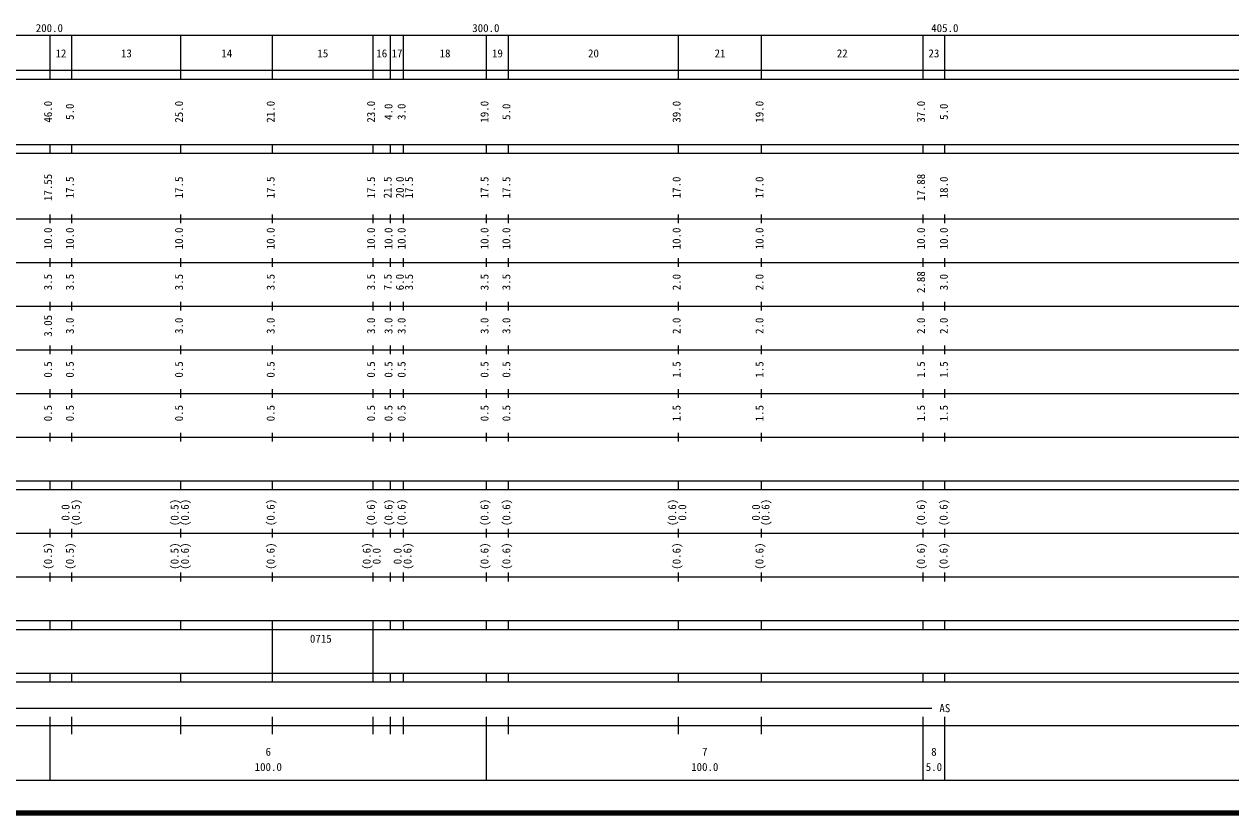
# Model space of a CAD drawing. Units: millimetres on the paper, enlarged 1000 times. Extents: x 40000 to 680000, y 20000 to 380000.
# Drawn here: x 262067 to 538531, y 20000 to 200558 of the extents above; entities that cross this region are included whole.
import ezdxf
from ezdxf.enums import TextEntityAlignment as Align

# ---------------------------------------------------------------- set-up
doc = ezdxf.new("R2010")
doc.units = ezdxf.units.MM
doc.header["$LTSCALE"] = 1000
doc.layers.add('M-TTL', color=2, linetype='Continuous', lineweight=140)
doc.layers.add('M-TTL-BAND', color=7, linetype='Continuous', lineweight=13)
doc.styles.add('ＭＳ ゴシック', font='')
doc.styles.get('ＭＳ ゴシック').set_extended_font_data('MS Gothic')

msp = doc.modelspace()

# ---------------------------------------------------------------- linework, layer by layer
at = {"layer": 'M-TTL'}
msp.add_line((40000, 20000), (680000, 20000), dxfattribs=at)
at = {"layer": 'M-TTL-BAND'}
for p, q in [((68000, 198000), (579000, 198000)), ((268000, 188000), (268000, 198000)), ((273000, 188000), (273000, 198000)), ((298000, 188000), (298000, 198000)), ((319000, 188000), (319000, 198000)), ((342000, 188000), (342000, 198000)), ((346000, 188000), (346000, 198000)), ((349000, 188000), (349000, 198000)), ((368000, 188000), (368000, 198000)), ((373000, 188000), (373000, 198000)), ((412000, 188000), (412000, 198000)), ((431000, 188000), (431000, 198000)), ((468000, 188000), (468000, 198000)), ((473000, 188000), (473000, 198000)), ((40000, 190000), (579000, 190000)), ((40000, 188000), (579000, 188000)), ((40000, 173000), (579000, 173000)), ((268000, 171000), (268000, 173000)), ((273000, 171000), (273000, 173000)), ((298000, 171000), (298000, 173000)), ((319000, 171000), (319000, 173000)), ((342000, 171000), (342000, 173000)), ((346000, 171000), (346000, 173000)), ((349000, 171000), (349000, 173000)), ((368000, 171000), (368000, 173000)), ((373000, 171000), (373000, 173000)), ((412000, 171000), (412000, 173000)), ((431000, 171000), (431000, 173000)), ((468000, 171000), (468000, 173000)), ((473000, 171000), (473000, 173000)), ((40000, 171000), (579000, 171000)), ((40000, 156000), (579000, 156000)), ((268000, 155000), (268000, 157000)), ((273000, 155000), (273000, 157000)), ((298000, 155000), (298000, 157000)), ((319000, 155000), (319000, 157000)), ((342000, 155000), (342000, 157000)), ((346000, 155000), (346000, 157000)), ((349000, 155000), (349000, 157000)), ((368000, 155000), (368000, 157000)), ((373000, 155000), (373000, 157000)), ((412000, 155000), (412000, 157000)), ((431000, 155000), (431000, 157000)), ((468000, 155000), (468000, 157000)), ((473000, 155000), (473000, 157000)), ((268000, 145000), (268000, 147000)), ((273000, 145000), (273000, 147000)), ((298000, 145000), (298000, 147000)), ((319000, 145000), (319000, 147000)), ((342000, 145000), (342000, 147000)), ((346000, 145000), (346000, 147000)), ((349000, 145000), (349000, 147000)), ((368000, 145000), (368000, 147000)), ((373000, 145000), (373000, 147000)), ((412000, 145000), (412000, 147000)), ((431000, 145000), (431000, 147000)), ((468000, 145000), (468000, 147000)), ((473000, 145000), (473000, 147000)), ((46000, 146000), (579000, 146000)), ((52000, 136000), (579000, 136000)), ((268000, 135000), (268000, 137000)), ((273000, 135000), (273000, 137000)), ((298000, 135000), (298000, 137000)), ((319000, 135000), (319000, 137000)), ((342000, 135000), (342000, 137000)), ((346000, 135000), (346000, 137000)), ((349000, 135000), (349000, 137000)), ((368000, 135000), (368000, 137000)), ((373000, 135000), (373000, 137000)), ((412000, 135000), (412000, 137000)), ((431000, 135000), (431000, 137000)), ((468000, 135000), (468000, 137000)), ((473000, 135000), (473000, 137000)), ((46000, 126000), (579000, 126000)), ((268000, 125000), (268000, 127000)), ((273000, 125000), (273000, 127000)), ((298000, 125000), (298000, 127000)), ((319000, 125000), (319000, 127000)), ((342000, 125000), (342000, 127000)), ((346000, 125000), (346000, 127000)), ((349000, 125000), (349000, 127000)), ((368000, 125000), (368000, 127000)), ((373000, 125000), (373000, 127000)), ((412000, 125000), (412000, 127000)), ((431000, 125000), (431000, 127000)), ((468000, 125000), (468000, 127000)), ((473000, 125000), (473000, 127000)), ((268000, 115000), (268000, 117000)), ((273000, 115000), (273000, 117000)), ((298000, 115000), (298000, 117000)), ((319000, 115000), (319000, 117000)), ((342000, 115000), (342000, 117000)), ((346000, 115000), (346000, 117000)), ((349000, 115000), (349000, 117000)), ((368000, 115000), (368000, 117000)), ((373000, 115000), (373000, 117000)), ((412000, 115000), (412000, 117000)), ((431000, 115000), (431000, 117000)), ((468000, 115000), (468000, 117000)), ((473000, 115000), (473000, 117000)), ((52000, 116000), (579000, 116000)), ((46000, 106000), (579000, 106000)), ((268000, 105000), (268000, 107000)), ((273000, 105000), (273000, 107000)), ((298000, 105000), (298000, 107000)), ((319000, 105000), (319000, 107000)), ((342000, 105000), (342000, 107000)), ((346000, 105000), (346000, 107000)), ((349000, 105000), (349000, 107000)), ((368000, 105000), (368000, 107000)), ((373000, 105000), (373000, 107000)), ((412000, 105000), (412000, 107000)), ((431000, 105000), (431000, 107000)), ((468000, 105000), (468000, 107000)), ((473000, 105000), (473000, 107000)), ((40000, 96000), (579000, 96000)), ((40000, 94000), (579000, 94000)), ((268000, 94000), (268000, 96000)), ((273000, 94000), (273000, 96000)), ((298000, 94000), (298000, 96000)), ((319000, 94000), (319000, 96000)), ((342000, 94000), (342000, 96000)), ((346000, 94000), (346000, 96000)), ((349000, 94000), (349000, 96000)), ((368000, 94000), (368000, 96000)), ((373000, 94000), (373000, 96000)), ((412000, 94000), (412000, 96000)), ((431000, 94000), (431000, 96000)), ((468000, 94000), (468000, 96000)), ((473000, 94000), (473000, 96000)), ((49000, 84000), (579000, 84000)), ((268000, 83000), (268000, 85000)), ((273000, 83000), (273000, 85000)), ((298000, 83000), (298000, 85000)), ((319000, 83000), (319000, 85000)), ((342000, 83000), (342000, 85000)), ((346000, 83000), (346000, 85000)), ((349000, 83000), (349000, 85000)), ((368000, 83000), (368000, 85000)), ((373000, 83000), (373000, 85000)), ((412000, 83000), (412000, 85000)), ((431000, 83000), (431000, 85000)), ((468000, 83000), (468000, 85000)), ((473000, 83000), (473000, 85000)), ((268000, 73000), (268000, 75000)), ((273000, 73000), (273000, 75000)), ((298000, 73000), (298000, 75000)), ((319000, 73000), (319000, 75000)), ((342000, 73000), (342000, 75000)), ((346000, 73000), (346000, 75000)), ((349000, 73000), (349000, 75000)), ((368000, 73000), (368000, 75000)), ((373000, 73000), (373000, 75000)), ((412000, 73000), (412000, 75000)), ((431000, 73000), (431000, 75000)), ((468000, 73000), (468000, 75000)), ((473000, 73000), (473000, 75000)), ((40000, 74000), (579000, 74000)), ((40000, 64000), (579000, 64000)), ((268000, 62000), (268000, 64000)), ((273000, 62000), (273000, 64000)), ((298000, 62000), (298000, 64000)), ((319000, 62000), (319000, 64000)), ((342000, 62000), (342000, 64000)), ((346000, 62000), (346000, 64000)), ((349000, 62000), (349000, 64000)), ((368000, 62000), (368000, 64000)), ((373000, 62000), (373000, 64000)), ((412000, 62000), (412000, 64000)), ((431000, 62000), (431000, 64000)), ((468000, 62000), (468000, 64000)), ((473000, 62000), (473000, 64000)), ((40000, 62000), (579000, 62000)), ((319000, 52000), (319000, 62000)), ((342000, 52000), (342000, 62000)), ((40000, 52000), (579000, 52000)), ((40000, 50000), (579000, 50000)), ((268000, 50000), (268000, 52000)), ((273000, 50000), (273000, 52000)), ((298000, 50000), (298000, 52000)), ((319000, 50000), (319000, 52000)), ((342000, 50000), (342000, 52000)), ((346000, 50000), (346000, 52000)), ((349000, 50000), (349000, 52000)), ((368000, 50000), (368000, 52000)), ((373000, 50000), (373000, 52000)), ((412000, 50000), (412000, 52000)), ((431000, 50000), (431000, 52000)), ((468000, 50000), (468000, 52000)), ((473000, 50000), (473000, 52000)), ((71000, 44000), (470000, 44000)), ((268000, 27500), (268000, 42000)), ((273000, 38000), (273000, 42000)), ((298000, 38000), (298000, 42000)), ((319000, 38000), (319000, 42000)), ((342000, 38000), (342000, 42000)), ((346000, 38000), (346000, 42000)), ((349000, 38000), (349000, 42000)), ((368000, 27500), (368000, 42000)), ((373000, 38000), (373000, 42000)), ((412000, 38000), (412000, 42000)), ((431000, 38000), (431000, 42000)), ((468000, 27500), (468000, 42000)), ((473000, 27500), (473000, 42000)), ((40000, 40000), (579000, 40000)), ((68000, 27500), (579000, 27500))]:
    msp.add_line(p, q, dxfattribs=at)

# ---------------------------------------------------------------- texts
at = {"layer": 'M-TTL-BAND', "style": 'ＭＳ ゴシック'}
for s, p in [('200.0', (267844, 198195)), ('300.0', (367844, 198195)), ('405.0', (473000, 198195)), ('12', (270500, 192405)), ('13', (285500, 192405)), ('14', (308500, 192405)), ('15', (330500, 192405)), ('16', (344000, 192405)), ('17', (347500, 192405)), ('18', (358500, 192405)), ('19', (370500, 192405)), ('20', (392500, 192405)), ('21', (421500, 192405)), ('22', (449500, 192405)), ('23', (470500, 192405)), ('0715', (330034, 58405)), ('AS', (473000, 42500)), ('6', (318000, 32523)), ('7', (418000, 32523)), ('8', (470500, 32523)), ('100.0', (318000, 29033)), ('100.0', (418000, 29033)), ('5.0', (470500, 29033))]:
    msp.add_text(s, height=1833, dxfattribs=at).set_placement(p, align=Align.BOTTOM_CENTER)
for s, p in [('46.0', (269000, 180500)), ('25.0', (299000, 180500)), ('21.0', (320000, 180500)), ('23.0', (343000, 180500)), ('19.0', (369000, 180500)), ('39.0', (413000, 180500)), ('19.0', (432000, 180500)), ('37.0', (469000, 180500)), ('5.0', (274000, 180500)), ('4.0', (347000, 180500)), ('3.0', (350000, 180500)), ('5.0', (374000, 180500)), ('5.0', (474235, 180500)), ('17.55', (269000, 163174)), ('17.88', (469000, 163174)), ('17.5', (274000, 163174)), ('17.5', (299000, 163174)), ('17.5', (320000, 163174)), ('17.5', (343000, 163174)), ('21.5', (346806, 163174)), ('20.0', (349605, 163174)), ('17.5', (351694, 163174)), ('17.5', (369000, 163174)), ('17.5', (374000, 163174)), ('17.0', (413000, 163174)), ('17.0', (432000, 163174)), ('18.0', (474235, 163174)), ('10.0', (269000, 151500)), ('10.0', (274000, 151500)), ('10.0', (299000, 151500)), ('10.0', (320000, 151500)), ('10.0', (343000, 151500)), ('10.0', (347000, 151500)), ('10.0', (350000, 151500)), ('10.0', (369000, 151500)), ('10.0', (374000, 151500)), ('10.0', (413000, 151500)), ('10.0', (432000, 151500)), ('10.0', (469000, 151500)), ('10.0', (474235, 151500)), ('2.88', (469000, 141500)), ('3.5', (269000, 141500)), ('3.5', (274000, 141500)), ('3.5', (299000, 141500)), ('3.5', (320000, 141500)), ('3.5', (343000, 141500)), ('7.5', (346806, 141500)), ('6.0', (349605, 141500)), ('3.5', (351694, 141500)), ('3.5', (369000, 141500)), ('3.5', (374000, 141500)), ('2.0', (413000, 141500)), ('2.0', (432000, 141500)), ('3.0', (474235, 141500)), ('3.05', (269000, 131500)), ('3.0', (274000, 131500)), ('3.0', (299000, 131500)), ('3.0', (320000, 131500)), ('3.0', (343000, 131500)), ('3.0', (347000, 131500)), ('3.0', (350000, 131500)), ('3.0', (369000, 131500)), ('3.0', (374000, 131500)), ('2.0', (413000, 131500)), ('2.0', (432000, 131500)), ('2.0', (469000, 131500)), ('2.0', (474235, 131500)), ('0.5', (269000, 121500)), ('0.5', (274000, 121500)), ('0.5', (299000, 121500)), ('0.5', (320000, 121500)), ('0.5', (343000, 121500)), ('0.5', (347000, 121500)), ('0.5', (350000, 121500)), ('0.5', (369000, 121500)), ('0.5', (374000, 121500)), ('1.5', (413000, 121500)), ('1.5', (432000, 121500)), ('1.5', (469000, 121500)), ('1.5', (474235, 121500)), ('0.5', (269000, 111500)), ('0.5', (274000, 111500)), ('0.5', (299000, 111500)), ('0.5', (320000, 111500)), ('0.5', (343000, 111500)), ('0.5', (347000, 111500)), ('0.5', (350000, 111500)), ('0.5', (369000, 111500)), ('0.5', (374000, 111500)), ('1.5', (413000, 111500)), ('1.5', (432000, 111500)), ('1.5', (469000, 111500)), ('1.5', (474235, 111500)), ('(0.5)', (275370, 88764)), ('(0.5)', (298000, 88764)), ('(0.6)', (300370, 88764)), ('(0.6)', (320000, 88764)), ('(0.6)', (343000, 88764)), ('(0.6)', (347000, 88764)), ('(0.6)', (350000, 88764)), ('(0.6)', (369000, 88764)), ('(0.6)', (374000, 88764)), ('(0.6)', (412000, 88764)), ('(0.6)', (433370, 88764)), ('(0.6)', (469000, 88764)), ('(0.6)', (474177, 88764)), ('0.0', (273000, 88764)), ('0.0', (414300, 88764)), ('0.0', (431172, 88764)), ('(0.5)', (269000, 78764)), ('(0.5)', (274000, 78764)), ('(0.5)', (298000, 78764)), ('(0.6)', (300370, 78764)), ('(0.6)', (320000, 78764)), ('(0.6)', (342000, 78764)), ('0.0', (344281, 78764)), ('0.0', (349089, 78764)), ('(0.6)', (351370, 78764)), ('(0.6)', (369000, 78764)), ('(0.6)', (374000, 78764)), ('(0.6)', (413000, 78764)), ('(0.6)', (432000, 78764)), ('(0.6)', (469000, 78764)), ('(0.6)', (474177, 78764))]:
    msp.add_text(s, height=1833, rotation=90, dxfattribs=at).set_placement(p, align=Align.BOTTOM_CENTER)

doc.saveas('drawing.dxf')
